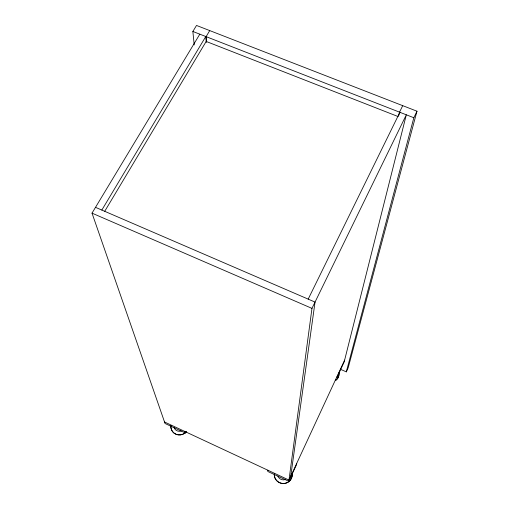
<?xml version="1.0" encoding="UTF-8"?>
<svg xmlns="http://www.w3.org/2000/svg" width="509" height="509" viewBox="0 0 509 509"><rect width="100%" height="100%" fill="white"/><g stroke="black" fill="none" stroke-linecap="round" stroke-linejoin="round"><path stroke-width="0.76" d="M267.829 470.201L267.791 471.468L288.819 481.291L296.505 464.711L296.709 463.406M288.819 481.291L311.972 308.384L406.316 114.805L344.173 361.912L337.092 377.188L337.505 375.457M290.728 476.303L315.046 302.085L95.507 207.335M398.604 116.014L399.527 112.152L402.714 105.662M399.514 113.838L399.883 112.292L308.187 299.127M340.527 369.318L346.305 371.869L413.836 117.738L416.986 111.21L196.512 25.45L192.86 31.469L194.215 44.907M416.986 111.21L348.188 367.784L346.305 371.869M344.625 360.111L288.978 480.076L164.534 421.993M199.808 34.186L92.014 213.137L165.056 423.494L185.289 432.943L186.001 431.556M101.832 210.064L205.782 36.514L206.234 42.056M209.733 30.591L206.113 36.642L206.565 42.19M104.739 211.267L206.183 41.445L398.063 116.529M192.86 31.469L413.836 117.738M92.014 213.137L311.972 308.384M184.875 431.486L185.289 432.943M186.288 431.918A8.895 8.532 -23.7 0 1 176.031 434.304A8.895 8.532 -23.7 0 1 170.941 425.562M186.256 431.81A8.895 8.538 -23.7 0 1 175.999 434.196A8.895 8.538 -23.7 0 1 170.903 425.448M181.287 430.97A5.701 5.472 -23.6 0 1 174.142 427.636M292.223 473.796A9.035 8.914 23.5 0 1 284.079 483.461A9.035 8.914 23.5 0 1 274.275 475.26M292.211 473.885A9.028 8.907 23.5 0 1 283.284 483.582A9.028 8.907 23.5 0 1 274.262 473.796M285.294 479.535A5.79 5.714 23.2 0 1 277.869 476.068M338.981 372.97A8.698 8.214 14.5 0 1 335.514 380.446M338.949 373.097A8.691 8.214 14.5 0 1 335.482 380.573"/></g></svg>
